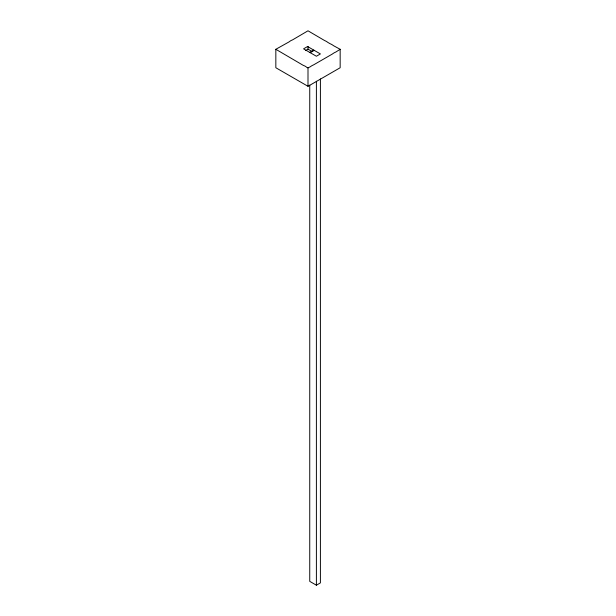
<?xml version="1.0" encoding="UTF-8"?>
<svg xmlns="http://www.w3.org/2000/svg" width="616" height="616" viewBox="0 0 616 616"><rect width="100%" height="100%" fill="white"/><g stroke="black" fill="none" stroke-linecap="round" stroke-linejoin="round"><path stroke-width="0.92" d="M309.74 85.108L309.74 581.358L316.393 585.2L320.405 582.882L320.405 78.94M316.393 585.2L316.393 81.25M340.163 49.295L335.728 52.091A13.614 7.862 -60 0 0 332.401 54.008L313.544 64.896A15.13 8.732 -60 0 0 310.218 66.813L308 67.845L306.891 67.452A8.716 5.028 60 0 0 303.565 65.535L275.837 49.288L289.15 41.842A10.988 6.345 -60 0 1 292.477 39.925L308 30.8L324.632 40.564A15.115 8.724 60 0 1 327.958 42.489L330.184 43.767A14.106 8.147 60 0 1 333.51 45.684L340.163 49.295L340.163 67.737L308 86.302L275.837 67.737L275.837 49.288M305.528 50.597L308 49.165L312.12 51.544M309.74 52.406L313.752 50.088M310.218 52.683L314.229 50.366M308 46.408L308 49.165M308 67.845L308 86.302M307.577 46.523L303.565 48.841L316.393 56.248L320.405 53.931L307.577 46.523"/></g></svg>
